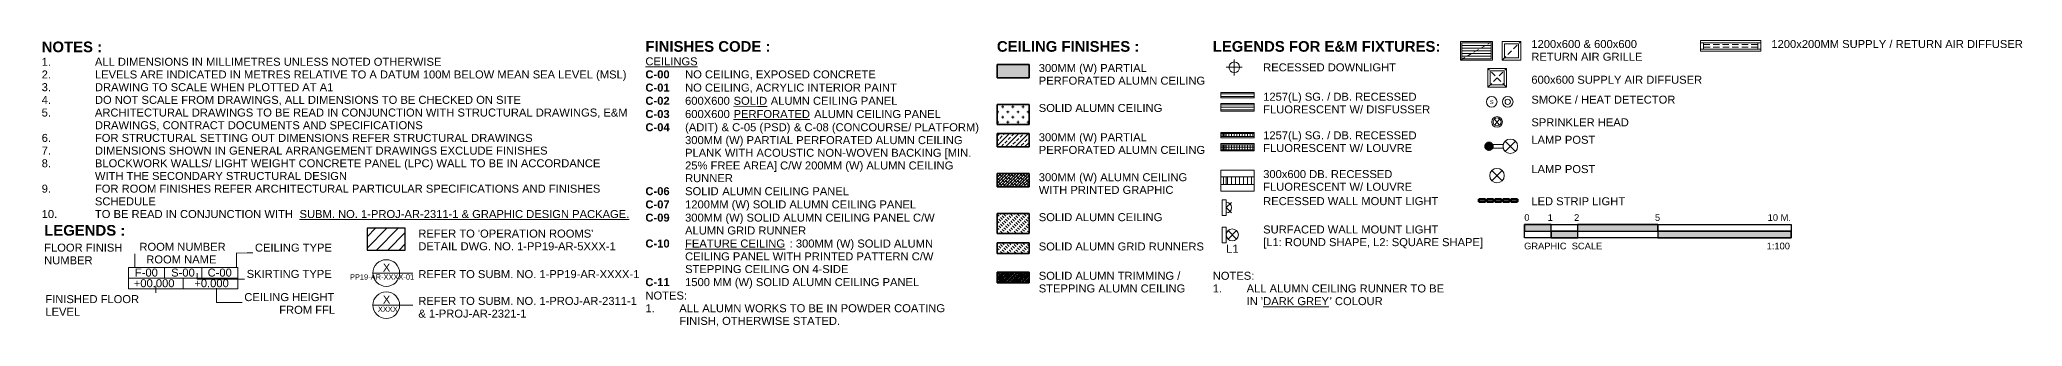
# Model space of a CAD drawing. Header units: millimetres. Extents: x -172 to 74841, y -20332 to 6639.
# Drawn here: x -172 to 571, y -134 to -26 of the extents above; entities that cross this region are included whole.
import ezdxf

# ---------------------------------------------------------------- set-up
doc = ezdxf.new("R2010")
doc.units = ezdxf.units.MM
doc.linetypes.add('DPA_Hidden 50', pattern=[3, 2, -1])
doc.linetypes.add('Hidden - Short', pattern=[3.571875, 2.38125, -1.190625])
for name, color, linetype, lineweight in [('A-ANNO-NOTE', 3, 'Continuous', 25), ('A-DETL', 1, 'Continuous', 70), ('A-DETL-GENF', 2, 'Continuous', 35), ('A-DETL-THIN', 1, 'Continuous', 25), ('G-ANNO-TEXT', 3, 'Continuous', 9)]:
    doc.layers.add(name, color=color, linetype=linetype, lineweight=lineweight)
doc.styles.add('Arial', font='arial.ttf', dxfattribs={"height": 2.5})
doc.styles.add('Arial_1', font='arial.ttf', dxfattribs={"height": 3})
doc.styles.add('Arial_2', font='arial.ttf', dxfattribs={"height": 2})
doc.styles.add('Arial_3', font='arial.ttf', dxfattribs={"height": 1.5})
doc.styles.add('Arial_B', font='arialbd.ttf', dxfattribs={"height": 4})
doc.styles.add('Arial_B_1', font='arialbd.ttf', dxfattribs={"height": 3})
pattern_1 = [(135, (2.271, 1.539), (-2.539928, 2e-16), [1.034, -2.558]), (135, (1.001, 0.2694), (-2.539928, 2e-16), [1.034, -2.558]), (135, (0.3656, 2.174), (-2.539928, 2e-16), [0.51703, -3.075]), (135, (1.636, 0.9044), (-2.539928, 2e-16), [1.034, -2.558]), (135, (2.54, 0), (-2.539928, 2e-16), [0.51703, -3.075])]

# ---------------------------------------------------------------- blocks, each defined once
blk = doc.blocks.new('Graphic scale1 - Graphic scale 100-8746870-CRD_Legend Notes Part Plans - Ceiling Plan 1_100')
at = {"layer": 'A-ANNO-NOTE', "lineweight": 9}
h = blk.add_hatch(color=256, dxfattribs=at)
h.paths.add_polyline_path([(434.68, -98.08), (404.61, -98.08), (404.61, -95.59), (434.68, -95.59)])
h.paths.add_polyline_path([(394.68, -95.59), (394.68, -98.08), (384.68, -98.08), (384.68, -95.59)])
h = blk.add_hatch(color=256, dxfattribs=at)
h.paths.add_polyline_path([(484.68, -100.56), (434.68, -100.56), (434.68, -98.08), (484.68, -98.08)])
h.paths.add_polyline_path([(404.68, -98.08), (404.68, -100.56), (394.68, -100.56), (394.68, -98.08)])
at = {"layer": 'A-ANNO-NOTE'}
for p, q in [((384.68, -100.56), (384.68, -95.59)), ((384.68, -95.59), (484.68, -95.59)), ((394.68, -95.59), (384.68, -95.59)), ((384.68, -95.59), (384.68, -98.08)), ((394.68, -100.56), (394.68, -95.59)), ((394.68, -98.08), (394.68, -95.59)), ((404.61, -95.59), (404.61, -100.56)), ((434.68, -95.59), (404.61, -95.59)), ((404.61, -95.59), (404.61, -98.08)), ((434.68, -95.59), (434.68, -100.56)), ((434.68, -98.08), (434.68, -95.59)), ((484.68, -95.59), (484.68, -100.56)), ((384.68, -98.08), (484.68, -98.08)), ((384.68, -98.08), (394.68, -98.08)), ((484.68, -100.56), (384.68, -100.56)), ((404.68, -98.08), (394.68, -98.08)), ((394.68, -98.08), (394.68, -100.56)), ((394.68, -100.56), (404.68, -100.56)), ((404.61, -98.08), (434.68, -98.08)), ((404.68, -100.56), (404.68, -98.08)), ((484.68, -98.08), (434.68, -98.08)), ((434.68, -98.08), (434.68, -100.56)), ((434.68, -100.56), (484.68, -100.56)), ((484.68, -100.56), (484.68, -98.08))]:
    blk.add_line(p, q, dxfattribs=at)
at = {"layer": 'A-ANNO-NOTE', "lineweight": 9, "char_height": 2.5, "attachment_point": 1, "style": 'Arial'}
for s, insert, width in [('0', (384.63, -91.73), 2.3249), ('1', (393.4, -91.73), 2.3249), ('2', (403.31, -91.73), 2.3249), ('5', (433.62, -91.73), 2.3249), ('10 M.', (475.89, -91.73), 10.5021), ('GRAPHIC  SCALE', (384.56, -102.42), 35.4346), ('1:100', (475.5, -102.42), 10.5021)]:
    blk.add_mtext(s, dxfattribs=dict(at, insert=insert, width=width))

msp = doc.modelspace()

# ---------------------------------------------------------------- hatches: boundary and pattern name
at = {"layer": 'A-DETL-GENF'}
for points in [[(198.96, -40.49), (198.96, -35.49), (186.98, -35.49), (186.98, -40.49)], [(371.39, -67.6), (371.75, -67.56), (372.07, -67.42), (372.36, -67.2), (372.57, -66.92), (372.71, -66.59), (372.76, -66.24), (372.71, -65.89), (372.57, -65.56), (372.36, -65.28), (372.07, -65.06), (371.75, -64.93), (371.39, -64.88), (371.04, -64.93), (370.71, -65.06), (370.43, -65.28), (370.22, -65.56), (370.08, -65.89), (370.03, -66.24), (370.08, -66.59), (370.22, -66.92), (370.43, -67.2), (370.71, -67.42), (371.04, -67.56)]]:
    msp.add_hatch(color=7, dxfattribs=at).paths.add_polyline_path(points)
at = {"layer": 'A-DETL-GENF', "lineweight": 9}
h = msp.add_hatch(dxfattribs=at)
h.set_pattern_fill('FP_6', color=8, style=0, pattern_type=2)
h.set_pattern_definition([(0, (0, 0), (1.905, 1.905), [0.9525, -2.857]), (90, (0.4763, -0.4763), (-1.905, 1.905), [0.9525, -2.857])])
h.paths.add_polyline_path([(198.96, -57.99), (198.96, -50.49), (186.98, -50.49), (186.98, -57.99)])
h = msp.add_hatch(dxfattribs=at)
h.set_pattern_fill('FP_2', color=253, style=0, pattern_type=2)
h.set_pattern_definition([(45, (0, 0), (-1.78191, 1.78191), []), (45, (1.782, 0), (-1.78191, 1.78191), [1.26, -0.63004])])
h.paths.add_polyline_path([(198.96, -66.49), (198.96, -61.49), (186.98, -61.49), (186.98, -66.49)])
h = msp.add_hatch(dxfattribs=at)
h.set_pattern_fill('FP_3', color=253, style=0, pattern_type=2)
h.set_pattern_definition([(45, (0, 0), (-0.561266, 0.561266), []), (135, (0, 0), (-1.6841516, 0.5616196), [1.984, -1.191])])
h.paths.add_polyline_path([(198.96, -81.49), (198.96, -76.49), (186.98, -76.49), (186.98, -81.49)])
at = {"layer": 'A-DETL-GENF'}
h = msp.add_hatch(color=7, dxfattribs=at)
h.paths.add_polyline_path([(370.04, -87.14), (370.04, -86.14), (367.54, -86.14), (367.54, -87.14)])
h.paths.add_polyline_path([(382.04, -87.14), (382.04, -86.14), (379.54, -86.14), (379.54, -87.14)])
h.paths.add_polyline_path([(376.54, -87.14), (379.04, -87.14), (379.04, -86.14), (376.54, -86.14)])
h.paths.add_polyline_path([(373.04, -87.14), (373.04, -86.14), (370.54, -86.14), (370.54, -87.14)])
h.paths.add_polyline_path([(373.54, -87.14), (376.04, -87.14), (376.04, -86.14), (373.54, -86.14)])
at = {"layer": 'A-DETL-GENF', "lineweight": 9}
h = msp.add_hatch(dxfattribs=at)
h.set_pattern_fill('FP_4', color=253, style=0, pattern_type=2)
h.set_pattern_definition(pattern_1)
h.paths.add_polyline_path([(198.96, -98.99), (198.96, -91.49), (186.98, -91.49), (186.98, -98.99)])
h = msp.add_hatch(dxfattribs=at)
h.set_pattern_fill('FP_1', color=250, style=0, pattern_type=2)
h.set_pattern_definition([(45, (0, 0), (-2.12132, 2.12132), [])])
h.paths.add_polyline_path([(-35, -105.21), (-35, -97.02), (-49.28, -97.02), (-49.28, -105.21)])
h = msp.add_hatch(dxfattribs=at)
h.set_pattern_fill('FP_4', color=253, style=0, pattern_type=2)
h.set_pattern_definition(pattern_1)
h.paths.add_polyline_path([(198.96, -106.49), (198.96, -102.49), (186.98, -102.49), (186.98, -106.49)])
h = msp.add_hatch(dxfattribs=at)
h.set_pattern_fill('FP_5', color=253, style=0, pattern_type=2)
h.set_pattern_definition([(45, (0, 0), (-0.3367596, 0.3367596), []), (135, (0, 0), (-1.0102788, 0.3367596), [1.191, -0.71437])])
h.paths.add_polyline_path([(198.96, -117.49), (198.96, -113.49), (186.98, -113.49), (186.98, -117.49)])

# ---------------------------------------------------------------- linework, layer by layer
at = {"layer": 'A-DETL', "lineweight": 9}
for p, q in [((360.65, -26.89), (372.65, -26.89)), ((360.65, -33.89), (360.65, -26.89)), ((372.15, -27.39), (361.15, -27.39)), ((361.15, -33.35), (361.15, -27.39)), ((372.15, -28.39), (361.15, -28.39)), ((372.15, -29.39), (361.15, -29.39)), ((372.15, -27.39), (372.15, -33.35)), ((372.65, -26.89), (372.65, -33.89)), ((383.31, -26.89), (376.31, -26.89)), ((376.31, -26.89), (376.31, -33.89)), ((377.18, -27.76), (377.18, -33.01)), ((382.43, -27.76), (377.18, -27.76)), ((382.43, -33.01), (382.43, -27.76)), ((383.31, -33.89), (383.31, -26.89)), ((450.65, -26.53), (473.31, -26.53)), ((450.65, -30.48), (450.65, -26.53)), ((450.65, -27.36), (473.31, -27.36)), ((451.86, -29.79), (451.86, -27.36)), ((472.14, -27.36), (472.14, -29.79)), ((473.31, -26.53), (473.31, -30.48)), ((278.88, -36.56), (272.88, -36.56)), ((275.88, -33.61), (275.88, -39.61)), ((372.65, -33.89), (360.65, -33.89)), ((372.15, -30.39), (361.15, -30.39)), ((372.15, -31.39), (361.15, -31.39)), ((372.15, -32.39), (361.15, -32.39)), ((372.15, -33.35), (361.15, -33.35)), ((377.98, -37.04), (370.98, -37.04)), ((370.98, -37.04), (370.98, -44.04)), ((376.31, -33.89), (383.31, -33.89)), ((377.18, -33.01), (382.43, -33.01)), ((377.98, -44.04), (377.98, -37.04)), ((473.31, -29.79), (450.65, -29.79)), ((473.31, -30.48), (450.65, -30.48)), ((370.98, -44.04), (377.98, -44.04)), ((371.85, -37.92), (371.85, -43.17)), ((377.1, -37.92), (371.85, -37.92)), ((371.85, -43.17), (377.1, -43.17)), ((377.1, -43.17), (377.1, -37.92)), ((270.88, -46.06), (283.38, -46.06)), ((270.88, -48.01), (270.88, -46.06)), ((270.88, -46.48), (283.38, -46.48)), ((283.38, -47.59), (270.88, -47.59)), ((283.38, -48.01), (270.88, -48.01)), ((270.88, -50.22), (283.38, -50.22)), ((270.88, -52.99), (270.88, -50.22)), ((270.88, -50.63), (283.38, -50.63)), ((283.38, -51.6), (270.88, -51.6)), ((283.38, -48.01), (283.38, -46.06)), ((283.38, -52.99), (283.38, -50.22)), ((283.38, -52.58), (270.88, -52.58)), ((283.38, -52.99), (270.88, -52.99)), ((373.39, -55.98), (375.36, -58.24)), ((375.4, -55.98), (373.44, -58.24)), ((270.88, -61.06), (283.38, -61.06)), ((270.88, -63.01), (270.88, -61.06)), ((270.88, -61.48), (283.38, -61.48)), ((270.88, -62.59), (270.88, -61.48)), ((283.38, -62.59), (270.88, -62.59)), ((283.38, -63.01), (270.88, -63.01)), ((270.88, -65.22), (283.38, -65.22)), ((270.88, -67.99), (270.88, -65.22)), ((270.88, -65.63), (283.38, -65.63)), ((270.88, -67.58), (270.88, -65.63)), ((283.38, -66.6), (270.88, -66.6)), ((271.38, -62.59), (271.38, -61.48)), ((271.38, -67.58), (271.38, -65.63)), ((271.88, -62.59), (271.88, -61.48)), ((271.88, -67.58), (271.88, -65.63)), ((272.38, -62.59), (272.38, -61.48)), ((272.38, -67.58), (272.38, -65.63)), ((272.88, -62.59), (272.88, -61.48)), ((272.88, -67.58), (272.88, -65.63)), ((273.88, -62.59), (273.88, -61.48)), ((273.88, -67.58), (273.88, -65.63)), ((274.88, -62.59), (274.88, -61.48)), ((274.88, -67.58), (274.88, -65.63)), ((275.88, -62.59), (275.88, -61.48)), ((275.88, -67.58), (275.88, -65.63)), ((276.88, -62.59), (276.88, -61.48)), ((276.88, -67.58), (276.88, -65.63)), ((277.88, -62.59), (277.88, -61.48)), ((277.88, -67.58), (277.88, -65.63)), ((278.88, -62.59), (278.88, -61.48)), ((278.88, -67.58), (278.88, -65.63)), ((279.88, -62.59), (279.88, -61.48)), ((279.88, -67.58), (279.88, -65.63)), ((280.88, -62.59), (280.88, -61.48)), ((280.88, -67.58), (280.88, -65.63)), ((281.88, -62.59), (281.88, -61.48)), ((281.88, -67.58), (281.88, -65.63)), ((282.88, -62.59), (282.88, -61.48)), ((282.88, -67.58), (282.88, -65.63)), ((283.38, -63.01), (283.38, -61.06)), ((283.38, -67.99), (283.38, -65.22)), ((376.75, -65.61), (372.6, -65.61)), ((381.32, -68.17), (377.47, -64.32)), ((377.47, -68.17), (381.32, -64.32)), ((283.38, -67.58), (270.88, -67.58)), ((283.38, -67.99), (270.88, -67.99)), ((376.77, -66.97), (372.55, -66.97)), ((270.88, -83.04), (270.88, -75.22)), ((270.88, -75.22), (283.38, -75.22)), ((270.88, -77.72), (283.38, -77.72)), ((283.38, -80.54), (270.88, -80.54)), ((271.83, -80.54), (271.83, -77.72)), ((272.83, -80.54), (272.83, -77.72)), ((273.33, -80.54), (273.33, -77.72)), ((274.83, -80.54), (274.83, -77.72)), ((276.33, -80.54), (276.33, -77.72)), ((277.83, -80.54), (277.83, -77.72)), ((279.33, -80.54), (279.33, -77.72)), ((280.83, -80.54), (280.83, -77.72)), ((282.33, -80.54), (282.33, -77.72)), ((283.38, -75.22), (283.38, -83.04)), ((376.32, -79.17), (372.47, -75.32)), ((372.47, -79.17), (376.32, -75.32)), ((283.38, -83.04), (270.88, -83.04)), ((271.38, -92.23), (271.38, -86.32)), ((272.88, -86.32), (271.38, -86.32)), ((272.88, -86.32), (272.88, -92.23)), ((272.88, -89.27), (274.83, -87.33)), ((272.88, -92.23), (271.38, -92.23)), ((271.38, -102.45), (271.38, -96.55)), ((272.88, -96.55), (271.38, -96.55)), ((272.88, -89.27), (274.83, -91.22)), ((272.88, -96.55), (272.88, -102.45)), ((272.88, -102.45), (271.38, -102.45)), ((273.54, -101.1), (276.74, -97.9)), ((273.54, -97.9), (276.74, -101.1)), ((-143.25, -106.27), (-169.8, -106.27)), ((-136.44, -106.27), (-143.25, -106.27)), ((-136.44, -111.69), (-136.44, -106.27)), ((-98.28, -111.69), (-98.28, -106.27)), ((-98.28, -106.27), (-62.35, -106.27)), ((-138.73, -111.69), (-97.73, -111.69)), ((-138.73, -119.69), (-138.73, -111.69)), ((-138.73, -115.69), (-97.73, -115.69)), ((-128.57, -118.65), (-128.57, -125.6)), ((-125.23, -111.69), (-125.23, -115.69)), ((-118.23, -115.69), (-118.23, -119.69)), ((-113.01, -113.81), (-113.01, -116.14)), ((-113.01, -116.14), (-62.35, -116.14)), ((-111.23, -111.69), (-111.23, -115.69)), ((-97.73, -111.69), (-97.73, -119.69)), ((-47.11, -113.81), (-32.11, -113.81)), ((-138.9, -125.6), (-169.8, -125.6)), ((-128.57, -125.6), (-138.9, -125.6)), ((-97.73, -119.69), (-138.73, -119.69)), ((-105.78, -119.47), (-105.78, -124.86)), ((-105.78, -124.86), (-62.35, -124.86)), ((-47.11, -125.86), (-32.11, -125.86))]:
    msp.add_line(p, q, dxfattribs=at)
at = {"layer": 'A-DETL', "linetype": 'DPA_Hidden 50', "lineweight": 9}
for p, q in [((372.65, -26.89), (360.65, -33.89)), ((376.31, -33.89), (383.31, -26.89)), ((377.98, -44.04), (370.98, -37.04)), ((370.98, -44.04), (377.98, -37.04))]:
    msp.add_line(p, q, dxfattribs=at)
at = {"layer": 'A-DETL', "linetype": 'Hidden - Short', "lineweight": 9}
for p, q in [((451.86, -28.08), (472.14, -28.08)), ((472.14, -28.96), (451.86, -28.96))]:
    msp.add_line(p, q, dxfattribs=at)
at = {"layer": 'A-DETL', "lineweight": 35}
for p, q in [((198.96, -35.49), (186.98, -35.49)), ((186.98, -35.49), (186.98, -40.49)), ((198.96, -40.49), (198.96, -35.49)), ((186.98, -40.49), (198.96, -40.49)), ((198.96, -50.49), (186.98, -50.49)), ((186.98, -50.49), (186.98, -57.99)), ((198.96, -57.99), (198.96, -50.49)), ((186.98, -57.99), (198.96, -57.99)), ((198.96, -61.49), (186.98, -61.49)), ((186.98, -61.49), (186.98, -66.49)), ((186.98, -66.49), (198.96, -66.49)), ((198.96, -66.49), (198.96, -61.49)), ((198.96, -76.49), (186.98, -76.49)), ((186.98, -76.49), (186.98, -81.49)), ((186.98, -81.49), (198.96, -81.49)), ((198.96, -81.49), (198.96, -76.49)), ((198.96, -91.49), (186.98, -91.49)), ((186.98, -91.49), (186.98, -98.99)), ((198.96, -98.99), (198.96, -91.49)), ((186.98, -98.99), (198.96, -98.99)), ((198.96, -102.49), (186.98, -102.49)), ((186.98, -102.49), (186.98, -106.49)), ((198.96, -106.49), (198.96, -102.49)), ((186.98, -106.49), (198.96, -106.49)), ((198.96, -113.49), (186.98, -113.49)), ((186.98, -113.49), (186.98, -117.49)), ((186.98, -117.49), (198.96, -117.49)), ((198.96, -117.49), (198.96, -113.49))]:
    msp.add_line(p, q, dxfattribs=at)
at = {"layer": 'A-DETL', "lineweight": 50}
for p, q in [((370.04, -86.14), (367.54, -86.14)), ((367.54, -86.14), (367.54, -87.14)), ((367.54, -87.14), (370.04, -87.14)), ((370.04, -87.14), (370.04, -86.14)), ((373.04, -86.14), (370.54, -86.14)), ((370.54, -86.14), (370.54, -87.14)), ((370.54, -87.14), (373.04, -87.14)), ((373.04, -87.14), (373.04, -86.14)), ((376.04, -86.14), (373.54, -86.14)), ((373.54, -86.14), (373.54, -87.14)), ((373.54, -87.14), (376.04, -87.14)), ((376.04, -87.14), (376.04, -86.14)), ((379.04, -86.14), (376.54, -86.14)), ((376.54, -86.14), (376.54, -87.14)), ((376.54, -87.14), (379.04, -87.14)), ((379.04, -87.14), (379.04, -86.14)), ((382.04, -86.14), (379.54, -86.14)), ((379.54, -86.14), (379.54, -87.14)), ((379.54, -87.14), (382.04, -87.14)), ((382.04, -87.14), (382.04, -86.14))]:
    msp.add_line(p, q, dxfattribs=at)
at = {"layer": 'A-DETL', "lineweight": 9}
for centre, radius in [((275.88, -36.56), 2), ((372.4, -49.55), 2), ((378.4, -49.55), 2), ((378.4, -49.55), 1), ((374.4, -57.09), 2), ((374.4, -57.09), 1.5), ((379.39, -66.24), 2.72), ((374.39, -77.24), 2.72), ((275.14, -99.5), 2.26), ((-42.11, -113.81), 5), ((-42.11, -125.86), 5)]:
    msp.add_circle(centre, radius, dxfattribs=at)
for centre, radius, start, end in [((371.39, -66.24), 1.36, 90, 270), ((371.39, -66.24), 1.36, 270, 90), ((272.88, -89.27), 2, 270, 90)]:
    msp.add_arc(centre, radius, start, end, dxfattribs=at)
at = {"layer": 'A-DETL', "lineweight": 50}
for start, end in [(360, 180), (180, 0)]:
    msp.add_arc((371.39, -66.24), 1.36, start, end, dxfattribs=at)
at = {"layer": 'A-DETL-THIN'}
for p, q in [((-35, -97.02), (-49.28, -97.02)), ((-49.28, -97.02), (-49.28, -105.21)), ((-35, -105.21), (-35, -97.02)), ((-49.28, -105.21), (-35, -105.21))]:
    msp.add_line(p, q, dxfattribs=at)

# ---------------------------------------------------------------- block references
at = {"layer": 'A-ANNO-NOTE', "lineweight": 9}
msp.add_blockref('Graphic scale1 - Graphic scale 100-8746870-CRD_Legend Notes Part Plans - Ceiling Plan 1_100', (0, 0), dxfattribs=at)

# ---------------------------------------------------------------- texts
at = {"layer": 'G-ANNO-TEXT', "color": 7, "attachment_point": 1}
for s, insert, char_height, width, style in [('NOTES :', (-171.33, -26.91), 4, 27.6582, 'Arial_B'), ('FINISHES CODE :', (55.06, -26.74), 4, 57.2405, 'Arial_B'), ('CEILING FINISHES :', (186.87, -26.74), 4, 65.2574, 'Arial_B'), ('LEGENDS FOR E&M FIXTURES:', (267.8, -26.74), 4, 104.2194, 'Arial_B'), ('1200x600 & 600x600 ', (387.27, -26.34), 3, 50.2658, 'Arial_1'), ('1200x200MM SUPPLY / RETURN AIR DIFFUSER', (477.27, -26.34), 3, 115.7637, 'Arial_1'), ('\\LCEILINGS', (55.06, -32.84), 3, 24.0506, 'Arial_1'), ('300MM (W) PARTIAL ', (202.56, -35.34), 3, 51.5485, 'Arial_1'), ('RECESSED DOWNLIGHT', (286.71, -35.1), 3, 61.4894, 'Arial_1'), ('RETURN AIR GRILLE', (387.27, -31.11), 3, 51.2278, 'Arial_1'), ('C-00', (55.06, -37.73), 3, 11.1435, 'Arial_B_1'), ('C-01', (55.06, -42.69), 3, 11.1435, 'Arial_B_1'), ('^I^I', (64.26, -37.73), 3, 6.8945, 'Arial_1'), ('^I^I', (64.26, -42.69), 3, 6.8945, 'Arial_1'), ('NO CEILING, EXPOSED CONCRETE', (69.94, -37.73), 3, 87.7046, 'Arial_1'), ('NO CEILING, ACRYLIC INTERIOR PAINT', (69.94, -42.69), 3, 97.5654, 'Arial_1'), ('PERFORATED ALUMN CEILING  ', (202.56, -40.1), 3, 78.2447, 'Arial_1'), ('600x600 SUPPLY AIR DIFFUSER', (387.27, -39.75), 3, 78.6455, 'Arial_1'), ('C-02', (55.06, -47.66), 3, 11.1435, 'Arial_B_1'), ('^I^I', (64.26, -47.66), 3, 6.8945, 'Arial_1'), ('600X600 ', (69.94, -47.66), 3, 22.0464, 'Arial_1'), ('\\LSOLID', (88.13, -47.66), 3, 15.4726, 'Arial_1'), (' ALUMN CEILING PANEL ', (100.9, -47.66), 3, 61.2489, 'Arial_1'), ('SOLID ALUMN CEILING', (202.56, -50.34), 3, 56.9198, 'Arial_1'), ('1257(L) SG. / DB. RECESSED ', (286.71, -46.12), 3, 72.232, 'Arial_1'), ('FLUORESCENT W/ DISFUSSER', (286.71, -50.88), 3, 77.2025, 'Arial_1'), ('S', (371.7, -48.87), 1.5, 1.6835, 'Arial_3'), ('SMOKE / HEAT DETECTOR', (387.27, -47.22), 3, 66.5401, 'Arial_1'), ('C-03', (55.06, -52.62), 3, 11.1435, 'Arial_B_1'), ('C-04 ', (55.06, -57.58), 3, 12.5865, 'Arial_B_1'), ('^I^I', (64.26, -52.62), 3, 6.8945, 'Arial_1'), ('\\fArial|b1|i0|c0|p34|;^I', (65.45, -57.58), 3, 5.4515, 'Arial_B_1'), ('600X600 ', (69.94, -52.62), 3, 22.0464, 'Arial_1'), ('(', (69.94, -57.58), 3, 1.6835, 'Arial_1'), ('ADIT)', (71.33, -57.58), 3, 13.4683, 'Arial_1'), (' & C-05 (', (82.45, -57.58), 3, 20.6034, 'Arial_1'), ('\\LPERFORATED', (88.13, -52.62), 3, 35.1941, 'Arial_1'), ('PSD)', (99.44, -57.58), 3, 12.2658, 'Arial_1'), ('& C-08 (CONCOURSE/ PLATFORM)', (110.76, -57.58), 3, 85.1392, 'Arial_1'), (' ALUMN CEILING PANEL ', (117.17, -52.62), 3, 61.2489, 'Arial_1'), ('^I^I^I', (167.71, -52.62), 3, 13.789, 'Arial_1'), ('^I', (181, -57.58), 3, 3.6878, 'Arial_1'), ('SPRINKLER HEAD', (387.27, -55.72), 3, 44.8945, 'Arial_1'), ('^I^I^I', (55.06, -62.41), 3, 18.038, 'Arial_1'), ('300MM (W) PARTIAL PERFORATED ALUMN CEILING ', (69.94, -62.41), 3, 129.6329, 'Arial_1'), ('^I^I', (176.9, -62.41), 3, 8.6582, 'Arial_1'), ('300MM (W) PARTIAL ', (202.56, -61.34), 3, 51.5485, 'Arial_1'), ('PERFORATED ALUMN CEILING', (202.56, -66.1), 3, 76.6413, 'Arial_1'), ('1257(L) SG. / DB. RECESSED ', (286.71, -60.61), 3, 72.232, 'Arial_1'), ('FLUORESCENT W/ LOUVRE', (286.71, -65.38), 3, 68.9451, 'Arial_1'), ('LAMP POST', (387.27, -62.29), 3, 29.5823, 'Arial_1'), ('^I^I^I', (55.06, -67.17), 3, 18.038, 'Arial_1'), ('^I^I^I', (55.06, -71.93), 3, 18.038, 'Arial_1'), ('25% FREE AREA] C/W 200MM (W) ALUMN CEILING ', (69.94, -71.93), 3, 125.5443, 'Arial_1'), ('PLANK WITH ACOUSTIC NON-WOVEN BACKING [MIN. ', (69.94, -67.17), 3, 133.8818, 'Arial_1'), ('^I^I^I', (173.53, -71.93), 3, 12.7468, 'Arial_1'), ('^I', (180.41, -67.17), 3, 4.4093, 'Arial_1'), ('LAMP POST', (387.27, -73.29), 3, 29.5823, 'Arial_1'), ('^I^I^I', (55.06, -76.69), 3, 18.038, 'Arial_1'), ('C-06 ', (55.06, -81.59), 3, 12.5865, 'Arial_B_1'), ('^I', (65.45, -81.59), 3, 5.4515, 'Arial_1'), ('SOLID ', (69.94, -81.59), 3, 16.9156, 'Arial_1'), ('RUNNER ', (69.94, -76.69), 3, 23.3291, 'Arial_1'), ('ALUMN CEILING PANEL ', (83.9, -81.59), 3, 59.8059, 'Arial_1'), ('WITH PRINTED GRAPHIC ', (202.56, -81.1), 3, 63.8143, 'Arial_1'), ('300MM (W) ALUMN CEILING ', (202.56, -76.34), 3, 69.9873, 'Arial_1'), ('300x600 DB. RECESSED ', (286.71, -75.16), 3, 61.0084, 'Arial_1'), ('FLUORESCENT W/ LOUVRE', (286.71, -79.92), 3, 68.9451, 'Arial_1'), ('C-07 ', (55.06, -86.55), 3, 12.5865, 'Arial_B_1'), ('^I', (66.64, -86.55), 3, 4.0084, 'Arial_1'), ('1200MM (W) SOLID ALUMN CEILING PANEL', (69.94, -86.55), 3, 106.7046, 'Arial_1'), ('RECESSED WALL MOUNT LIGHT', (286.71, -85.32), 3, 81.0506, 'Arial_1'), ('LED STRIP LIGHT', (387.27, -85.37), 3, 43.3713, 'Arial_1'), ('^I^I^I', (55.06, -96.34), 3, 18.038, 'Arial_1'), ('C-09', (55.06, -91.51), 3, 11.1435, 'Arial_B_1'), ('^I^I', (64.26, -91.51), 3, 6.8945, 'Arial_B_1'), ('ALUMN GRID RUNNER', (69.94, -96.34), 3, 55.5569, 'Arial_1'), ('300MM (W) SOLID ALUMN CEILING PANEL C/W ', (69.94, -91.51), 3, 116.9662, 'Arial_1'), ('^I', (166.45, -91.51), 3, 3.2869, 'Arial_1'), ('SOLID ALUMN CEILING', (202.56, -91.34), 3, 56.9198, 'Arial_1'), ('SURFACED WALL MOUNT LIGHT', (286.71, -95.96), 3, 80.9704, 'Arial_1'), ('C-10', (55.06, -101.23), 3, 11.1435, 'Arial_B_1'), ('^I', (65.45, -101.23), 3, 5.4515, 'Arial_1'), ('\\LFEATURE CEILING', (69.94, -101.23), 3, 46.097, 'Arial_1'), (' : 300MM (W) SOLID ALUMN ', (107.98, -101.23), 3, 69.1856, 'Arial_1'), ('^I^I^I^I', (165.06, -101.23), 3, 23.0084, 'Arial_1'), ('SOLID ALUMN GRID RUNNERS', (202.56, -102.34), 3, 75.9198, 'Arial_1'), ('L1', (272.84, -103.19), 3, 5.7721, 'Arial_1'), ('[L1: ROUND SHAPE, L2: SQUARE SHAPE]', (286.71, -100.72), 3, 101.4135, 'Arial_1'), ('X', (-43.39, -110.25), 3, 3.2869, 'Arial_1'), ('^I^I^I', (55.06, -106.06), 3, 18.038, 'Arial_1'), ('^I^I^I', (55.06, -110.82), 3, 18.038, 'Arial_1'), ('STEPPING CEILING ON 4-SIDE', (69.94, -110.82), 3, 75.3586, 'Arial_1'), ('CEILING PANEL WITH PRINTED PATTERN C/W ', (69.94, -106.06), 3, 116.6455, 'Arial_1'), ('+00.000', (-136.78, -116.14), 3, 18.8397, 'Arial_1'), ('F-00', (-136.38, -112.14), 3, 10.5823, 'Arial_1'), ('S-00', (-122.76, -112.14), 3, 10.903, 'Arial_1'), ('+0.000', (-114.09, -116.14), 3, 15.9536, 'Arial_1'), ('C-00', (-109.11, -112.14), 3, 11.1435, 'Arial_1'), ('REFER TO SUBM. NO. 1-PP19-AR-XXXX-1', (-30.09, -112.71), 3, 101.2531, 'Arial_1'), ('C-11', (55.06, -115.72), 3, 11.1435, 'Arial_B_1'), ('^I', (65.45, -115.72), 3, 5.4515, 'Arial_1'), ('1500 MM (W) SOLID ALUMN CEILING PANEL', (69.94, -115.72), 3, 108.1476, 'Arial_1'), ('SOLID ALUMN TRIMMING / ', (202.56, -113.34), 3, 66.6202, 'Arial_1'), ('STEPPING ALUMN CEILING', (202.56, -118.1), 3, 67.5823, 'Arial_1'), ('1.', (267.8, -118.1), 3, 15.3924, 'Arial_1'), ('NOTES:', (267.8, -113.34), 3, 19.2405, 'Arial_1'), ('ALL ALUMN CEILING RUNNER TO BE ', (280.5, -118.1), 3, 92.4346, 'Arial_1'), ('XXXX', (-45.25, -126.39), 2, 9.2996, 'Arial_2'), ('X', (-43.39, -122.3), 3, 3.2869, 'Arial_1'), ('REFER TO SUBM. NO. 1-PROJ-AR-2311-1 ', (-30.09, -122.78), 3, 102.135, 'Arial_1'), ('1.', (55.06, -125.52), 3, 15.3924, 'Arial_1'), ('NOTES:', (55.06, -120.76), 3, 19.2405, 'Arial_1'), ('ALL ALUMN WORKS TO BE IN POWDER COATING ', (67.76, -125.52), 3, 124.5822, 'Arial_1'), ("IN '", (280.5, -122.86), 3, 7.5359, 'Arial_1'), ('\\LDARK GREY', (286.71, -122.86), 3, 30.2236, 'Arial_1'), ("' COLOUR", (311.65, -122.86), 3, 24.3713, 'Arial_1'), ('& 1-PROJ-AR-2321-1 ', (-30.09, -127.54), 3, 51.2278, 'Arial_1'), ('FINISH, OTHERWISE STATED.', (67.76, -130.28), 3, 74.5569, 'Arial_1')]:
    msp.add_mtext(s, dxfattribs=dict(at, insert=insert, char_height=char_height, width=width, style=style))
at = {"layer": 'G-ANNO-TEXT', "color": 7, "char_height": 3, "width": 24.2097, "attachment_point": 1, "style": 'Arial_1', "bg_fill": 3, "box_fill_scale": 1.25, "bg_fill_color": 256, "bg_fill_true_color": 13158600, "bg_fill_transparency": 0}
for s, insert in [('6.', (-171.33, -61.59)), ('9.', (-171.33, -80.64))]:
    msp.add_mtext(s, dxfattribs=dict(at, insert=insert))

# ---------------------------------------------------------------- next in the draw order: texts
at = {"layer": 'G-ANNO-TEXT', "color": 7, "char_height": 3, "attachment_point": 1, "style": 'Arial_1', "bg_fill": 3, "box_fill_scale": 1.25, "bg_fill_color": 256, "bg_fill_true_color": 13158600, "bg_fill_transparency": 0}
for s, insert, width in [('1.', (-171.33, -33.01), 24.2097), ('7.', (-171.33, -66.35), 24.2097), ("REFER TO 'OPERATION ROOMS' ", (-30.09, -97.5), 82.0928), ('ROOM NAME', (-132.11, -107.2), 32.2278), ('SKIRTING TYPE', (-94.47, -112.64), 39.2827), ('FINISHED FLOOR', (-169.95, -122.1), 43.1308), ('CEILING HEIGHT', (-95.34, -121.35), 41.5274)]:
    msp.add_mtext(s, dxfattribs=dict(at, insert=insert, width=width))

# ---------------------------------------------------------------- next in the draw order: texts
for s, insert, width in [('2.', (-171.33, -37.77), 24.2097), ('8.', (-171.33, -71.11), 24.2097), ('ROOM NUMBER', (-134.68, -102.46), 39.6034), ('DETAIL DWG. NO. 1-PP19-AR-5XXX-1', (-30.09, -102.26), 90.9114), ('LEVEL', (-169.95, -126.86), 16.1139), ('FROM FFL', (-82.25, -126.12), 25.654)]:
    msp.add_mtext(s, dxfattribs=dict(at, insert=insert, width=width))
at = {"layer": 'G-ANNO-TEXT', "color": 7, "insert": (-55.72, -114.27), "char_height": 2, "width": 29.8228, "attachment_point": 1, "style": 'Arial_2'}
msp.add_mtext('PP19-AR-XXXX-01', dxfattribs=at)

# ---------------------------------------------------------------- next in the draw order: texts
at = {"layer": 'G-ANNO-TEXT', "color": 7, "char_height": 3, "attachment_point": 1, "style": 'Arial_1', "bg_fill": 3, "box_fill_scale": 1.25, "bg_fill_color": 256, "bg_fill_true_color": 13158600, "bg_fill_transparency": 0}
for s, insert, width in [('ALL DIMENSIONS IN MILLIMETRES UNLESS NOTED OTHERWISE', (-151.36, -33.01), 160.097), ('3.', (-171.33, -42.54), 24.2097), ('FLOOR FINISH', (-170.39, -102.77), 35.9958), ('CEILING TYPE', (-91.36, -102.77), 35.5148)]:
    msp.add_mtext(s, dxfattribs=dict(at, insert=insert, width=width))

# ---------------------------------------------------------------- next in the draw order: texts
for s, insert, width in [('LEVELS ARE INDICATED IN METRES RELATIVE TO A DATUM 100M BELOW MEAN SEA LEVEL (MSL)', (-151.36, -37.77), 245.7172), ('4.', (-171.33, -47.3), 24.2097), ('NUMBER', (-170.39, -107.54), 22.2067)]:
    msp.add_mtext(s, dxfattribs=dict(at, insert=insert, width=width))
at = {"layer": 'G-ANNO-TEXT', "color": 7, "insert": (-170.39, -95.78), "char_height": 4, "width": 37.1181, "attachment_point": 1, "style": 'Arial_B'}
msp.add_mtext('LEGENDS :', dxfattribs=at)

# ---------------------------------------------------------------- next in the draw order: texts
at = {"layer": 'G-ANNO-TEXT', "color": 7, "char_height": 3, "attachment_point": 1, "style": 'Arial_1', "bg_fill": 3, "box_fill_scale": 1.25, "bg_fill_color": 256, "bg_fill_true_color": 13158600, "bg_fill_transparency": 0}
for s, insert, width in [('DRAWING TO SCALE WHEN PLOTTED AT A1', (-151.36, -42.54), 110.713), ('5.', (-171.33, -52.06), 24.2097), ('10.', (-171.33, -90.16), 24.2097)]:
    msp.add_mtext(s, dxfattribs=dict(at, insert=insert, width=width))

# ---------------------------------------------------------------- next in the draw order: texts
at = {"layer": 'G-ANNO-TEXT', "color": 7, "insert": (-151.36, -47.3), "char_height": 3, "width": 196.6539, "attachment_point": 1, "style": 'Arial_1', "bg_fill": 3, "box_fill_scale": 1.25, "bg_fill_color": 256, "bg_fill_true_color": 13158600, "bg_fill_transparency": 0}
msp.add_mtext('DO NOT SCALE FROM DRAWINGS, ALL DIMENSIONS TO BE CHECKED ON SITE', dxfattribs=at)

# ---------------------------------------------------------------- next in the draw order: texts
at = {"layer": 'G-ANNO-TEXT', "color": 7, "insert": (-151.36, -52.06), "char_height": 3, "width": 247.7214, "attachment_point": 1, "style": 'Arial_1', "bg_fill": 3, "box_fill_scale": 1.25, "bg_fill_color": 256, "bg_fill_true_color": 13158600, "bg_fill_transparency": 0}
msp.add_mtext('ARCHITECTURAL DRAWINGS TO BE READ IN CONJUNCTION WITH STRUCTURAL DRAWINGS, E&M ', dxfattribs=at)

# ---------------------------------------------------------------- next in the draw order: texts
at = {"layer": 'G-ANNO-TEXT', "color": 7, "insert": (-151.36, -56.82), "char_height": 3, "width": 151.2784, "attachment_point": 1, "style": 'Arial_1', "bg_fill": 3, "box_fill_scale": 1.25, "bg_fill_color": 256, "bg_fill_true_color": 13158600, "bg_fill_transparency": 0}
msp.add_mtext('DRAWINGS, CONTRACT DOCUMENTS AND SPECIFICATIONS', dxfattribs=at)

# ---------------------------------------------------------------- next in the draw order: texts
at = {"layer": 'G-ANNO-TEXT', "color": 7, "insert": (-151.36, -61.59), "char_height": 3, "width": 202.0252, "attachment_point": 1, "style": 'Arial_1', "bg_fill": 3, "box_fill_scale": 1.25, "bg_fill_color": 256, "bg_fill_true_color": 13158600, "bg_fill_transparency": 0}
msp.add_mtext('FOR STRUCTURAL SETTING OUT DIMENSIONS REFER STRUCTURAL DRAWINGS', dxfattribs=at)

# ---------------------------------------------------------------- next in the draw order: texts
at = {"layer": 'G-ANNO-TEXT', "color": 7, "insert": (-151.36, -66.35), "char_height": 3, "width": 208.7594, "attachment_point": 1, "style": 'Arial_1', "bg_fill": 3, "box_fill_scale": 1.25, "bg_fill_color": 256, "bg_fill_true_color": 13158600, "bg_fill_transparency": 0}
msp.add_mtext('DIMENSIONS SHOWN IN GENERAL ARRANGEMENT DRAWINGS EXCLUDE FINISHES', dxfattribs=at)

# ---------------------------------------------------------------- next in the draw order: texts
at = {"layer": 'G-ANNO-TEXT', "color": 7, "insert": (-151.36, -71.11), "char_height": 3, "width": 235.6961, "attachment_point": 1, "style": 'Arial_1', "bg_fill": 3, "box_fill_scale": 1.25, "bg_fill_color": 256, "bg_fill_true_color": 13158600, "bg_fill_transparency": 0}
msp.add_mtext('BLOCKWORK WALLS/ LIGHT WEIGHT CONCRETE PANEL (LPC) WALL TO BE IN ACCORDANCE ', dxfattribs=at)

# ---------------------------------------------------------------- next in the draw order: texts
at = {"layer": 'G-ANNO-TEXT', "color": 7, "insert": (-151.36, -75.87), "char_height": 3, "width": 116.405, "attachment_point": 1, "style": 'Arial_1', "bg_fill": 3, "box_fill_scale": 1.25, "bg_fill_color": 256, "bg_fill_true_color": 13158600, "bg_fill_transparency": 0}
msp.add_mtext('WITH THE SECONDARY STRUCTURAL DESIGN', dxfattribs=at)

# ---------------------------------------------------------------- next in the draw order: texts
at = {"layer": 'G-ANNO-TEXT', "color": 7, "insert": (-151.36, -80.64), "char_height": 3, "width": 234.2531, "attachment_point": 1, "style": 'Arial_1', "bg_fill": 3, "box_fill_scale": 1.25, "bg_fill_color": 256, "bg_fill_true_color": 13158600, "bg_fill_transparency": 0}
msp.add_mtext('FOR ROOM FINISHES REFER ARCHITECTURAL PARTICULAR SPECIFICATIONS AND FINISHES ', dxfattribs=at)

# ---------------------------------------------------------------- next in the draw order: texts
at = {"layer": 'G-ANNO-TEXT', "color": 7, "insert": (-151.36, -85.4), "char_height": 3, "width": 27.9789, "attachment_point": 1, "style": 'Arial_1', "bg_fill": 3, "box_fill_scale": 1.25, "bg_fill_color": 256, "bg_fill_true_color": 13158600, "bg_fill_transparency": 0}
msp.add_mtext('SCHEDULE', dxfattribs=at)

# ---------------------------------------------------------------- next in the draw order: texts
at = {"layer": 'G-ANNO-TEXT', "color": 7, "insert": (-151.36, -90.16), "char_height": 3, "width": 92.9958, "attachment_point": 1, "style": 'Arial_1', "bg_fill": 3, "box_fill_scale": 1.25, "bg_fill_color": 256, "bg_fill_true_color": 13158600, "bg_fill_transparency": 0}
msp.add_mtext('TO BE READ IN CONJUNCTION WITH ', dxfattribs=at)

# ---------------------------------------------------------------- next in the draw order: texts
at = {"layer": 'G-ANNO-TEXT', "color": 7, "insert": (-74.63, -90.16), "char_height": 3, "width": 151.9198, "attachment_point": 1, "style": 'Arial_1', "bg_fill": 3, "box_fill_scale": 1.25, "bg_fill_color": 256, "bg_fill_true_color": 13158600, "bg_fill_transparency": 0}
msp.add_mtext('\\LSUBM. NO. 1-PROJ-AR-2311-1 & GRAPHIC DESIGN PACKAGE.', dxfattribs=at)

doc.saveas('drawing.dxf')
